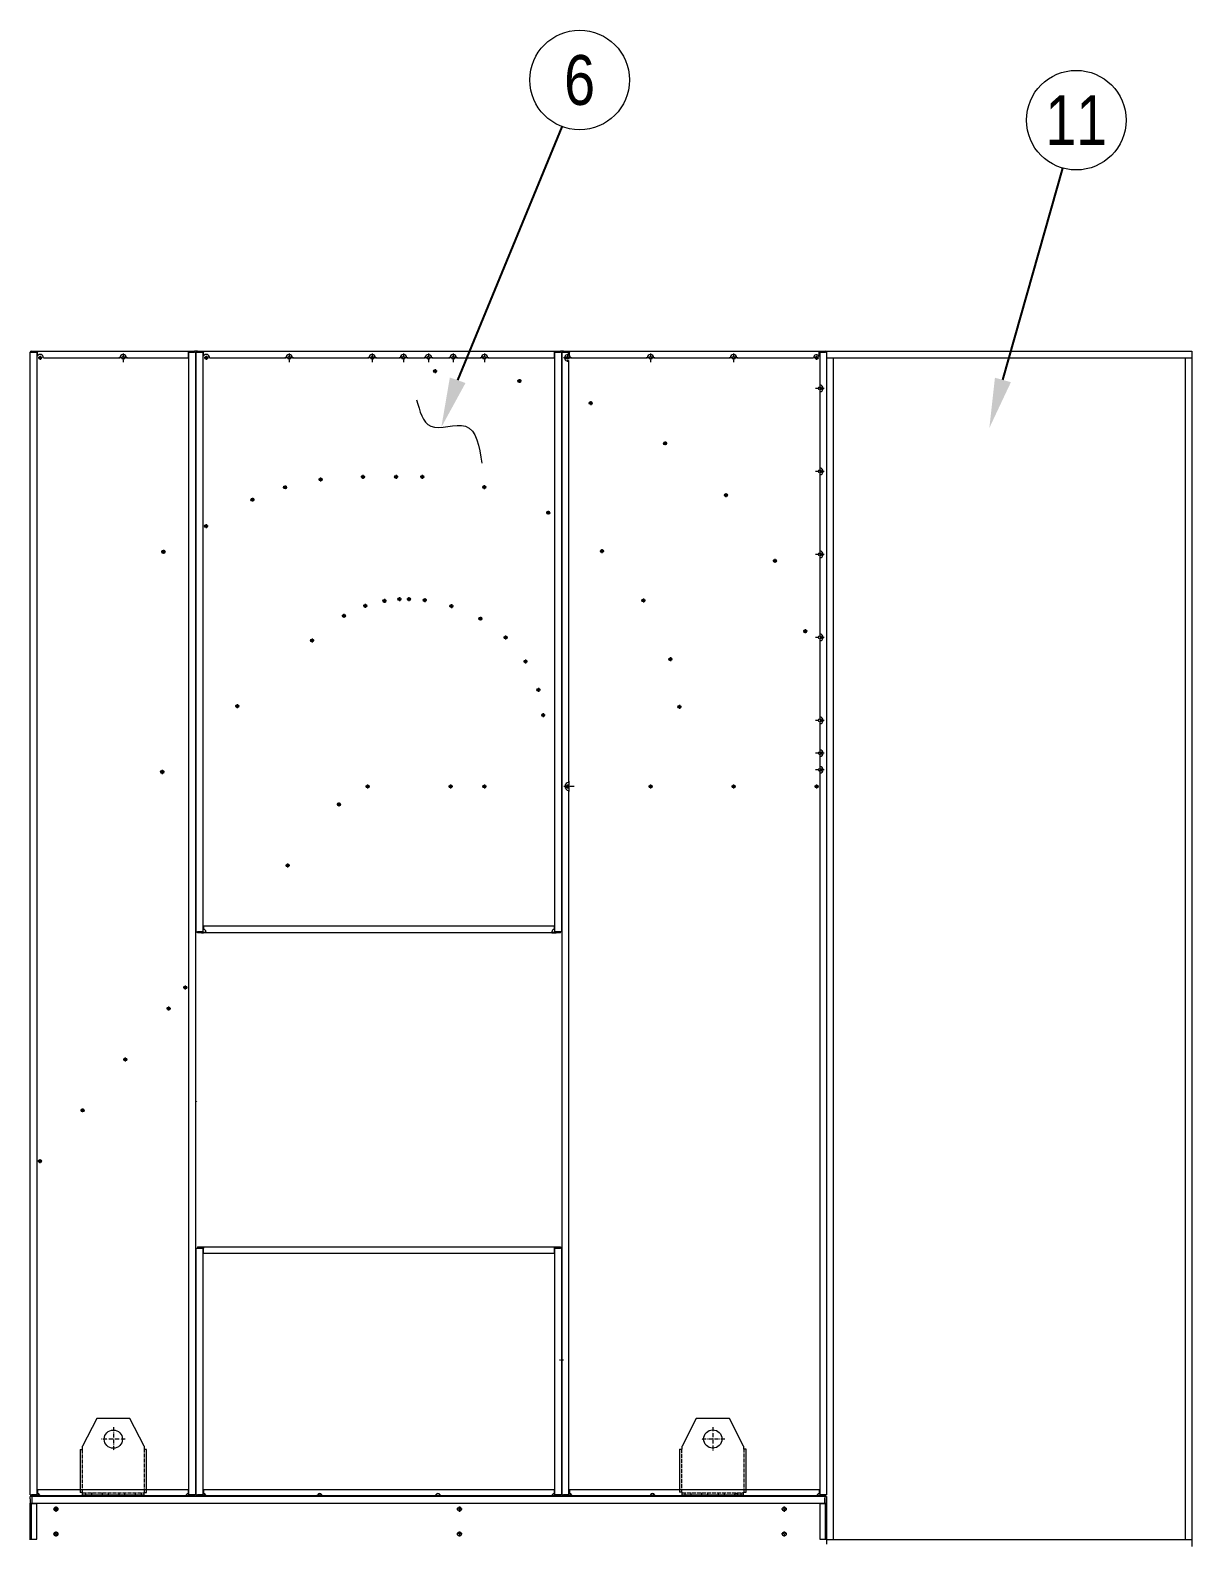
# Model space of a CAD drawing. Header units: millimetres. Extents: x -662849 to 32847, y -140377 to 24217.
# Drawn here: x 15748 to 19246, y 9922 to 14469 of the extents above; entities that cross this region are included whole.
import ezdxf
from ezdxf.enums import TextEntityAlignment as Align

# ---------------------------------------------------------------- set-up
doc = ezdxf.new("R2010")
doc.units = ezdxf.units.MM
doc.linetypes.add('DASHDOT', pattern=[18.5, 12, -3, 0.5, -3])
doc.linetypes.add('DASHED', pattern=[15, 12, -3])
doc.layers.add('냉각탑_dim', color=1, linetype='Continuous')
doc.layers.add('냉각탑_text', color=3, linetype='Continuous')
doc.styles.get("Standard").update_dxf_attribs({"font": 'arial.ttf'})

# ---------------------------------------------------------------- blocks, each defined once
blk = doc.blocks.new('457536')
at = {"color": 7, "lineweight": 5}
for p, q in [((114592.520962, 89152.297332), (114550.020962, 89069.297332)), ((114692.520962, 89152.297332), (114592.520962, 89152.297332)), ((114735.020962, 89069.297332), (114692.520962, 89152.297332)), ((114542.520962, 89059.297332), (114542.520962, 88929.797332)), ((114742.520962, 88929.797332), (114742.520962, 89059.297332)), ((114550.020962, 88922.297332), (114735.020962, 88922.297332))]:
    blk.add_line(p, q, dxfattribs=at)
at = {"color": 7, "linetype": 'DASHDOT', "lineweight": 5}
for p, q in [((114642.520962, 89126.047332), (114642.520962, 89054.547332)), ((114678.270962, 89090.297332), (114606.770962, 89090.297332))]:
    blk.add_line(p, q, dxfattribs=at)
at = {"color": 7, "lineweight": 5, "ltscale": 0.09375}
for p, q in [((114542.520962, 89059.297332), (114550.020962, 89059.297332)), ((114742.520962, 89059.297332), (114735.020962, 89059.297332)), ((114550.020962, 88929.797332), (114542.520962, 88929.797332)), ((114550.020962, 88922.297332), (114550.020962, 88929.797332)), ((114735.020962, 88929.797332), (114742.520962, 88929.797332)), ((114735.020962, 88922.297332), (114735.020962, 88929.797332))]:
    blk.add_line(p, q, dxfattribs=at)
at = {"color": 7, "linetype": 'DASHED', "lineweight": 5}
for p, q in [((114548.520962, 89059.297332), (114548.520962, 88929.797332)), ((114736.520962, 88929.797332), (114736.520962, 89059.297332)), ((114550.020962, 88928.297332), (114735.020962, 88928.297332))]:
    blk.add_line(p, q, dxfattribs=at)
at = {"color": 7, "lineweight": 5, "ltscale": 0.125}
for p, q in [((114550.020962, 89059.297332), (114550.020962, 89069.297332)), ((114735.020962, 89069.297332), (114735.020962, 89059.297332))]:
    blk.add_line(p, q, dxfattribs=at)
at = {"color": 7, "linetype": 'DASHED', "lineweight": 5, "ltscale": 0.075}
for p, q in [((114558.520962, 88928.297332), (114558.520962, 88922.297332)), ((114576.520962, 88928.297332), (114576.520962, 88922.297332)), ((114608.520962, 88928.297332), (114608.520962, 88922.297332)), ((114626.520962, 88928.297332), (114626.520962, 88922.297332)), ((114658.520962, 88928.297332), (114658.520962, 88922.297332)), ((114676.520962, 88928.297332), (114676.520962, 88922.297332)), ((114708.520962, 88928.297332), (114708.520962, 88922.297332)), ((114726.520962, 88928.297332), (114726.520962, 88922.297332))]:
    blk.add_line(p, q, dxfattribs=at)
at = {"color": 7, "lineweight": 5}
blk.add_circle((114642.520962, 89090.297332), 27.5, dxfattribs=at)
blk = doc.blocks.new('1')
at = {"color": 7, "lineweight": 20, "ltscale": 0.0875}
for p, q in [((15747.6, 13498.9), (15751.1, 13498.9)), ((15769.6, 13502.4), (15769.6, 13498.9)), ((16223.6, 13502.4), (16223.6, 13498.9)), ((16245.6, 13498.9), (16242.1, 13498.9)), ((16247.6, 13498.9), (16251.1, 13498.9)), ((16269.6, 13502.4), (16269.6, 13498.9)), ((17325.6, 13502.4), (17325.6, 13498.9)), ((17347.6, 13498.9), (17344.1, 13498.9)), ((17349.6, 13498.9), (17353.1, 13498.9)), ((17371.6, 13502.4), (17371.6, 13498.9)), ((18123.6, 13502.4), (18123.6, 13498.9)), ((18145.6, 13498.9), (18142.1, 13498.9)), ((16247.6, 11753.9), (16251.1, 11753.9)), ((17347.6, 11753.9), (17344.1, 11753.9)), ((16247.6, 10800.9), (16251.1, 10800.9)), ((16269.6, 10804.4), (16269.6, 10800.9)), ((17325.6, 10804.4), (17325.6, 10800.9)), ((17347.6, 10800.9), (17344.1, 10800.9)), ((15747.6, 10057.9), (15751.1, 10057.9)), ((16245.6, 10057.9), (16242.1, 10057.9)), ((16247.6, 10057.9), (16251.1, 10057.9)), ((17347.6, 10057.9), (17344.1, 10057.9)), ((17349.6, 10057.9), (17353.1, 10057.9)), ((18145.6, 10057.9), (18142.1, 10057.9))]:
    blk.add_line(p, q, dxfattribs=at)
at = {"color": 7, "lineweight": 20}
for p, q in [((15747.6, 10057.9), (15747.6, 13498.9)), ((15767.6, 13498.9), (15767.6, 10057.9)), ((15769.6, 13502.4), (16223.6, 13502.4)), ((15787.6, 13482.4), (16017.6, 13482.4)), ((16037.6, 13482.4), (16223.6, 13482.4)), ((16225.6, 10057.9), (16225.6, 13498.9)), ((16245.6, 13498.9), (16245.6, 10057.9)), ((16247.6, 11753.9), (16247.6, 13498.9)), ((16267.6, 13498.9), (16267.6, 11753.9)), ((16269.6, 13502.4), (17325.6, 13502.4)), ((16287.6, 13482.4), (16517.6, 13482.4)), ((16537.6, 13482.4), (16767.6, 13482.4)), ((16787.6, 13482.4), (16861.6, 13482.4)), ((16881.6, 13482.4), (16936.6, 13482.4)), ((16956.6, 13482.4), (17011.6, 13482.4)), ((17031.6, 13482.4), (17105.6, 13482.4)), ((17125.6, 13482.4), (17325.6, 13482.4)), ((17327.6, 11753.9), (17327.6, 13498.9)), ((17347.6, 13498.9), (17347.6, 11753.9)), ((17349.6, 10057.9), (17349.6, 13498.9)), ((17369.6, 12203.4), (17369.6, 13474.3)), ((17371.6, 13502.4), (18123.6, 13502.4)), ((17374.6, 13482.4), (17605.6, 13482.4)), ((17625.6, 13482.4), (17855.6, 13482.4)), ((17875.6, 13482.4), (18106.6, 13482.4)), ((18125.6, 13498.9), (18125.6, 13400.4)), ((18145.6, 13498.9), (18145.6, 10057.9)), ((18165.6, 13482.4), (18165.6, 9922.4)), ((18125.6, 13380.4), (18125.6, 13150.4)), ((18125.6, 13130.4), (18125.6, 12900.4)), ((18125.6, 12880.4), (18125.6, 12650.4)), ((18125.6, 12630.4), (18125.6, 12400.4)), ((18125.6, 12380.4), (18125.6, 12301.4)), ((18125.6, 12281.4), (18125.6, 12251.4)), ((18125.6, 12231.4), (18125.6, 10057.9)), ((17369.6, 10057.9), (17369.6, 12179.4)), ((17327.6, 11770.4), (16269.6, 11770.4)), ((17331.8, 11750.4), (16275.8, 11750.4)), ((16247.6, 10057.9), (16247.6, 10800.9)), ((16267.6, 10800.9), (16267.6, 10057.9)), ((16269.6, 10804.4), (17325.6, 10804.4)), ((17325.6, 10784.4), (16269.6, 10784.4)), ((17327.6, 10057.9), (17327.6, 10800.9)), ((17347.6, 10800.9), (17347.6, 10057.9)), ((18140.9, 10052.4), (15752.3, 10052.4)), ((15769.6, 10074.4), (16223.6, 10074.4)), ((16216.6, 10054.4), (15776.6, 10054.4)), ((16937.6, 10054), (15787.6, 10054)), ((16269.6, 10074.4), (17325.6, 10074.4)), ((16612.6, 10054.4), (16276.6, 10054.4)), ((16968.6, 10054.4), (16626.6, 10054.4)), ((18105.6, 10054), (16955.6, 10054)), ((17318.6, 10054.4), (16982.6, 10054.4)), ((17371.6, 10074.4), (18123.6, 10074.4)), ((17614.6, 10054.4), (17378.6, 10054.4)), ((17866.6, 10054.4), (17628.6, 10054.4)), ((18116.6, 10054.4), (17880.6, 10054.4)), ((15747.6, 10032.4), (18145.6, 10032.4)), ((15747.6, 9924.4), (15747.6, 10030.4)), ((15750.8, 10030.4), (15750.8, 9924.4)), ((15752.3, 10032.4), (18140.9, 10032.4)), ((15767.6, 9924.4), (15767.6, 10030.4)), ((18125.6, 10030.4), (18125.6, 9924.4)), ((18142.4, 9924.4), (18142.4, 10030.4)), ((18145.6, 10030.4), (18145.6, 9924.4)), ((18145.6, 9924.4), (18145.6, 10030.4))]:
    blk.add_line(p, q, dxfattribs=at)
at = {"color": 7, "lineweight": 20, "ltscale": 0.4625}
for p, q in [((15751.1, 13502.4), (15769.6, 13502.4)), ((15769.6, 13500.4), (15751.1, 13500.4)), ((16223.6, 13502.4), (16242.1, 13502.4)), ((16242.1, 13500.4), (16223.6, 13500.4)), ((16251.1, 13502.4), (16269.6, 13502.4)), ((16269.6, 13500.4), (16251.1, 13500.4)), ((17325.6, 13502.4), (17344.1, 13502.4)), ((17344.1, 13500.4), (17325.6, 13500.4)), ((17353.1, 13502.4), (17371.6, 13502.4)), ((17371.6, 13500.4), (17353.1, 13500.4)), ((18123.6, 13502.4), (18142.1, 13502.4)), ((18142.1, 13500.4), (18123.6, 13500.4)), ((16251.1, 10804.4), (16269.6, 10804.4)), ((16269.6, 10802.4), (16251.1, 10802.4)), ((17325.6, 10804.4), (17344.1, 10804.4)), ((17344.1, 10802.4), (17325.6, 10802.4))]:
    blk.add_line(p, q, dxfattribs=at)
at = {"color": 7, "lineweight": 20, "ltscale": 0.05}
for p, q in [((15751.1, 13502.4), (15751.1, 13500.4)), ((16242.1, 13502.4), (16242.1, 13500.4)), ((16247.6, 13462.4), (16245.6, 13462.4)), ((16247.6, 13462.4), (16245.6, 13462.4)), ((16251.1, 13502.4), (16251.1, 13500.4)), ((17344.1, 13502.4), (17344.1, 13500.4)), ((17349.6, 13462.4), (17347.6, 13462.4)), ((17349.6, 13462.4), (17347.6, 13462.4)), ((17353.1, 13502.4), (17353.1, 13500.4)), ((18142.1, 13502.4), (18142.1, 13500.4)), ((17347.6, 12244.4), (17349.6, 12244.4)), ((17349.6, 12216.4), (17347.6, 12216.4)), ((17349.6, 12214.4), (17347.6, 12214.4)), ((17349.6, 12212.4), (17347.6, 12212.4)), ((17349.6, 12170.4), (17347.6, 12170.4)), ((17347.6, 12092.8), (17349.6, 12092.8)), ((17347.6, 12090.8), (17349.6, 12090.8)), ((17349.6, 12088.8), (17347.6, 12088.8)), ((17349.6, 12087.2), (17347.6, 12087.2)), ((16251.1, 11750.4), (16251.1, 11752.4)), ((16263.4, 11750.4), (16263.4, 11752.4)), ((16275.8, 11750.4), (16275.8, 11752.4)), ((17319.4, 11750.4), (17319.4, 11752.4)), ((17331.8, 11750.4), (17331.8, 11752.4)), ((17344.1, 11750.4), (17344.1, 11752.4)), ((16251.1, 10804.4), (16251.1, 10802.4)), ((17344.1, 10804.4), (17344.1, 10802.4)), ((16247.6, 10379.4), (16245.6, 10379.4)), ((16247.6, 10379.4), (16245.6, 10379.4)), ((17349.6, 10379.4), (17347.6, 10379.4)), ((17349.6, 10379.4), (17347.6, 10379.4)), ((16245.6, 10359.4), (16247.6, 10359.4)), ((16245.6, 10359), (16247.6, 10359)), ((17347.6, 10359.4), (17349.6, 10359.4)), ((17347.6, 10359.4), (17349.6, 10359.4)), ((17347.6, 10359), (17349.6, 10359)), ((16247.6, 10249.4), (16245.6, 10249.4)), ((16247.6, 10249.4), (16245.6, 10249.4)), ((16247.6, 10249), (16245.6, 10249)), ((17349.6, 10249.4), (17347.6, 10249.4)), ((17349.6, 10249.4), (17347.6, 10249.4)), ((17349.6, 10249), (17347.6, 10249)), ((16245.6, 10229), (16247.6, 10229)), ((17347.6, 10229), (17349.6, 10229)), ((15751.1, 10054.4), (15751.1, 10056.4)), ((15762.6, 10054.4), (15762.6, 10056.4)), ((16230.6, 10054.4), (16230.6, 10056.4)), ((16242.1, 10054.4), (16242.1, 10056.4)), ((16251.1, 10054.4), (16251.1, 10056.4)), ((16262.6, 10054.4), (16262.6, 10056.4)), ((17332.6, 10054.4), (17332.6, 10056.4)), ((17344.1, 10054.4), (17344.1, 10056.4)), ((17353.1, 10054.4), (17353.1, 10056.4)), ((17364.6, 10054.4), (17364.6, 10056.4)), ((18130.6, 10054.4), (18130.6, 10056.4)), ((18142.1, 10054.4), (18142.1, 10056.4)), ((15747.6, 10030.4), (15747.6, 10032.4)), ((15750.8, 10030.4), (15750.8, 10032.4)), ((15750.8, 10030.4), (15750.8, 10032.4)), ((18142.4, 10032.4), (18142.4, 10030.4)), ((18145.6, 10030.4), (18145.6, 10032.4)), ((15747.6, 9922.4), (15747.6, 9924.4)), ((15750.8, 9922.4), (15750.8, 9924.4)), ((15750.8, 9922.4), (15750.8, 9924.4)), ((18142.4, 9924.4), (18142.4, 9922.4)), ((18145.6, 9922.4), (18145.6, 9924.4))]:
    blk.add_line(p, q, dxfattribs=at)
at = {"color": 7, "lineweight": 20, "ltscale": 0.0375}
for p, q in [((15751.1, 13500.4), (15751.1, 13498.9)), ((16242.1, 13500.4), (16242.1, 13498.9)), ((16251.1, 13498.9), (16251.1, 13500.4)), ((17344.1, 13498.9), (17344.1, 13500.4)), ((17353.1, 13500.4), (17353.1, 13498.9)), ((18142.1, 13500.4), (18142.1, 13498.9)), ((16251.1, 11753.9), (16251.1, 11752.4)), ((17344.1, 11753.9), (17344.1, 11752.4)), ((16251.1, 10802.4), (16251.1, 10800.9)), ((17344.1, 10802.4), (17344.1, 10800.9)), ((15751.1, 10056.4), (15751.1, 10057.9)), ((16242.1, 10056.4), (16242.1, 10057.9)), ((16251.1, 10056.4), (16251.1, 10057.9)), ((17344.1, 10056.4), (17344.1, 10057.9)), ((17353.1, 10056.4), (17353.1, 10057.9)), ((18142.1, 10056.4), (18142.1, 10057.9)), ((15750.8, 10030.4), (15752.3, 10030.4)), ((18142.4, 10030.4), (18140.9, 10030.4))]:
    blk.add_line(p, q, dxfattribs=at)
at = {"color": 7, "lineweight": 20, "ltscale": 0.4125}
for p, q in [((15751.1, 13498.9), (15767.6, 13498.9)), ((16223.6, 13498.9), (16223.6, 13482.4)), ((16225.6, 13498.9), (16242.1, 13498.9)), ((16251.1, 13498.9), (16267.6, 13498.9)), ((17325.6, 13498.9), (17325.6, 13482.4)), ((17327.6, 13498.9), (17344.1, 13498.9)), ((17353.1, 13498.9), (17369.6, 13498.9)), ((18125.6, 13498.9), (18142.1, 13498.9)), ((16267.6, 11753.9), (16251.1, 11753.9)), ((17344.1, 11753.9), (17327.6, 11753.9)), ((16251.1, 10800.9), (16267.6, 10800.9)), ((16269.6, 10784.4), (16269.6, 10800.9)), ((17325.6, 10800.9), (17325.6, 10784.4)), ((17327.6, 10800.9), (17344.1, 10800.9)), ((15767.6, 10057.9), (15751.1, 10057.9)), ((16242.1, 10057.9), (16225.6, 10057.9)), ((16267.6, 10057.9), (16251.1, 10057.9)), ((17344.1, 10057.9), (17327.6, 10057.9)), ((17369.6, 10057.9), (17353.1, 10057.9)), ((18142.1, 10057.9), (18125.6, 10057.9))]:
    blk.add_line(p, q, dxfattribs=at)
at = {"color": 7, "lineweight": 20, "ltscale": 0.2625}
for p, q in [((15769.6, 13488.4), (15769.6, 13498.9)), ((16269.6, 13488.4), (16269.6, 13498.9))]:
    blk.add_line(p, q, dxfattribs=at)
at = {"color": 7, "linetype": 'DASHDOT', "lineweight": 20, "ltscale": 0.2925}
for p, q in [((15783.4, 13482.4), (15771.7, 13482.4)), ((16283.4, 13482.4), (16271.7, 13482.4)), ((16627.6, 13116), (16615.9, 13116)), ((16755.4, 13123.7), (16743.7, 13123.7)), ((16422.8, 13055), (16411.1, 13055)), ((16520.7, 13092.2), (16509, 13092.2)), ((16283.2, 12975.5), (16271.5, 12975.5)), ((16762.4, 12735.1), (16750.7, 12735.1)), ((16820.1, 12750.1), (16808.4, 12750.1)), ((16602.4, 12630.7), (16590.7, 12630.7)), ((16376.8, 12432.9), (16365.1, 12432.9)), ((16769.4, 12191.4), (16757.7, 12191.4)), ((16682.9, 12137.4), (16671.2, 12137.4)), ((16528.6, 11953.5), (16516.9, 11953.5)), ((16220.1, 11585.8), (16208.4, 11585.8)), ((16170.2, 11522.4), (16158.5, 11522.4)), ((16039.6, 11369.1), (16027.9, 11369.1)), ((15911.1, 11215.9), (15899.4, 11215.9)), ((15782.5, 11062.7), (15770.8, 11062.7)), ((17347.4, 10469.4), (17347.4, 10457.7))]:
    blk.add_line(p, q, dxfattribs=at)
at = {"color": 7, "linetype": 'DASHDOT', "lineweight": 20, "ltscale": 0.292505}
for p, q in [((15777.6, 13488.2), (15777.6, 13476.5)), ((16277.6, 13488.2), (16277.6, 13476.5)), ((18115.6, 13488.2), (18115.6, 13476.5)), ((16967, 13448.2), (16967, 13436.5)), ((17307.4, 13021.7), (17307.4, 13010)), ((17469.4, 12906), (17469.4, 12894.3)), ((17990.1, 12876.7), (17990.1, 12865)), ((17015.9, 12740.5), (17015.9, 12728.8)), ((17702.7, 12437.2), (17702.7, 12425.5)), ((17292.3, 12412.2), (17292.3, 12400.5)), ((16763.6, 12197.2), (16763.6, 12185.5)), ((17013.6, 12197.2), (17013.6, 12185.5)), ((17115.6, 12197.2), (17115.6, 12185.5)), ((17365.6, 12197.2), (17365.6, 12185.5)), ((17615.6, 12197.2), (17615.6, 12185.5)), ((17865.6, 12197.2), (17865.6, 12185.5)), ((18115.6, 12197.2), (18115.6, 12185.5)), ((16677.1, 12143.2), (16677.1, 12131.5))]:
    blk.add_line(p, q, dxfattribs=at)
at = {"color": 7, "linetype": 'DASHDOT', "lineweight": 20}
for p, q in [((16040.6, 13482.4), (16014.6, 13482.4)), ((16027.6, 13495.4), (16027.6, 13469.4)), ((16540.6, 13482.4), (16514.6, 13482.4)), ((16527.6, 13495.4), (16527.6, 13469.4)), ((16790.6, 13482.4), (16764.6, 13482.4)), ((16777.6, 13495.4), (16777.6, 13469.4)), ((16884.6, 13482.4), (16858.6, 13482.4)), ((16871.6, 13495.4), (16871.6, 13469.4)), ((16959.6, 13482.4), (16933.6, 13482.4)), ((16946.6, 13495.4), (16946.6, 13469.4)), ((17034.6, 13482.4), (17008.6, 13482.4)), ((17021.6, 13495.4), (17021.6, 13469.4)), ((17128.6, 13482.4), (17102.6, 13482.4)), ((17115.6, 13495.4), (17115.6, 13469.4)), ((17377.3, 13482.4), (17353.9, 13482.4)), ((17365.6, 13494.1), (17365.6, 13470.7)), ((17628.6, 13482.4), (17602.6, 13482.4)), ((17615.6, 13495.4), (17615.6, 13469.4)), ((17878.6, 13482.4), (17852.6, 13482.4)), ((17865.6, 13495.4), (17865.6, 13469.4)), ((18138.6, 13390.4), (18112.6, 13390.4)), ((18125.6, 13403.4), (18125.6, 13377.4)), ((18138.6, 13140.4), (18112.6, 13140.4)), ((18125.6, 13153.4), (18125.6, 13127.4)), ((18138.6, 12890.4), (18112.6, 12890.4)), ((18125.6, 12903.4), (18125.6, 12877.4)), ((18138.6, 12640.4), (18112.6, 12640.4)), ((18125.6, 12653.4), (18125.6, 12627.4)), ((18138.6, 12390.4), (18112.6, 12390.4)), ((18125.6, 12403.4), (18125.6, 12377.4)), ((18138.6, 12291.4), (18112.6, 12291.4)), ((18125.6, 12304.4), (18125.6, 12278.4)), ((18138.6, 12241.4), (18112.6, 12241.4)), ((18125.6, 12254.4), (18125.6, 12228.4)), ((17385.2, 12191.4), (17354, 12191.4)), ((17369.6, 12207), (17369.6, 12175.8))]:
    blk.add_line(p, q, dxfattribs=at)
at = {"color": 7, "lineweight": 20, "ltscale": 0.224999}
for p, q in [((16251.1, 13502.4), (16242.1, 13502.4)), ((17353.1, 13502.4), (17344.1, 13502.4))]:
    blk.add_line(p, q, dxfattribs=at)
at = {"color": 7, "lineweight": 20, "ltscale": 0.13954}
blk.add_line((16780.4, 13481.3), (16774.8, 13481.3), dxfattribs=at)
at = {"color": 7, "lineweight": 20, "ltscale": 0.065314}
blk.add_line((16778.9, 13479.7), (16776.3, 13479.7), dxfattribs=at)
at = {"color": 7, "lineweight": 20, "ltscale": 0.074833}
blk.add_line((16944, 13480.9), (16944, 13483.9), dxfattribs=at)
at = {"color": 7, "lineweight": 20, "ltscale": 0.210944}
blk.add_line((17369.6, 13490.5), (17369.6, 13498.9), dxfattribs=at)
at = {"color": 7, "lineweight": 20, "ltscale": 0.244795}
blk.add_line((17371.6, 13489.1), (17371.6, 13498.9), dxfattribs=at)
at = {"color": 7, "linetype": 'DASHDOT', "lineweight": 20, "ltscale": 0.292499}
for p, q in [((18121.4, 13482.4), (18109.7, 13482.4)), ((17220.7, 13418.4), (17220.7, 13406.7)), ((17226.6, 13412.6), (17214.9, 13412.6)), ((17441.2, 13345.8), (17429.5, 13345.8)), ((17435.4, 13351.6), (17435.4, 13339.9)), ((17665.3, 13224.7), (17653.6, 13224.7)), ((17659.5, 13230.6), (17659.5, 13218.9)), ((16514.9, 13098), (16514.9, 13086.3)), ((16621.8, 13121.8), (16621.8, 13110.1)), ((16749.6, 13129.5), (16749.6, 13117.8)), ((16855.4, 13123.7), (16843.7, 13123.7)), ((16849.6, 13129.5), (16849.6, 13117.8)), ((16933.9, 13123.7), (16922.2, 13123.7)), ((16928.1, 13129.5), (16928.1, 13117.8)), ((17114.7, 13098.7), (17114.7, 13087)), ((16416.9, 13060.9), (16416.9, 13049.2)), ((17120.5, 13092.9), (17108.8, 13092.9)), ((17848.6, 13068.5), (17836.9, 13068.5)), ((17842.7, 13074.4), (17842.7, 13062.7)), ((17313.3, 13015.9), (17301.6, 13015.9)), ((16277.3, 12981.4), (16277.3, 12969.7)), ((17995.9, 12870.9), (17984.2, 12870.9)), ((16756.6, 12741), (16756.6, 12729.3)), ((16814.2, 12756), (16814.2, 12744.3)), ((16865.4, 12755.7), (16853.7, 12755.7)), ((16859.6, 12761.5), (16859.6, 12749.8)), ((16893.9, 12755.7), (16882.2, 12755.7)), ((16888.1, 12761.5), (16888.1, 12749.8)), ((16935.9, 12758), (16935.9, 12746.3)), ((17600.2, 12751.7), (17588.5, 12751.7)), ((17594.3, 12757.5), (17594.3, 12745.8)), ((16697.9, 12705.5), (16686.2, 12705.5)), ((16692.1, 12711.3), (16692.1, 12699.6)), ((17103.1, 12702.5), (17103.1, 12690.8)), ((17179.1, 12645.9), (17179.1, 12634.2)), ((18087.4, 12658.7), (18075.7, 12658.7)), ((18081.5, 12664.6), (18081.5, 12652.9)), ((16596.5, 12636.5), (16596.5, 12624.8)), ((17239.1, 12573.3), (17239.1, 12561.6)), ((17681.2, 12574.7), (17669.5, 12574.7)), ((17675.3, 12580.5), (17675.3, 12568.8)), ((17283.9, 12482.2), (17272.2, 12482.2)), ((17278.1, 12488.1), (17278.1, 12476.4)), ((16371, 12438.8), (16371, 12427.1)), ((17708.5, 12431.4), (17696.8, 12431.4)), ((17298.1, 12406.4), (17286.4, 12406.4)), ((17019.4, 12191.4), (17007.7, 12191.4)), ((17121.4, 12191.4), (17109.7, 12191.4)), ((17371.4, 12191.4), (17359.7, 12191.4)), ((17621.4, 12191.4), (17609.7, 12191.4)), ((17871.4, 12191.4), (17859.7, 12191.4)), ((18121.4, 12191.4), (18109.7, 12191.4)), ((16522.8, 11959.3), (16522.8, 11947.6)), ((16214.3, 11591.6), (16214.3, 11579.9)), ((16164.4, 11528.2), (16164.4, 11516.5)), ((15905.3, 11221.7), (15905.3, 11210)), ((17353.3, 10463.5), (17341.6, 10463.5))]:
    blk.add_line(p, q, dxfattribs=at)
at = {"color": 7, "lineweight": 20, "ltscale": 0.309422}
blk.add_line((18123.6, 13486.5), (18123.6, 13498.9), dxfattribs=at)
at = {"lineweight": 20}
for p, q in [((18142.1, 13502.4), (19245.6, 13502.4)), ((18145.6, 13498.9), (18145.6, 13502.4)), ((18145.6, 13482.4), (19245.6, 13482.4)), ((19225.6, 13482.4), (19225.6, 9922.4)), ((19245.6, 13502.4), (19245.6, 9902.4)), ((19245.6, 9922.4), (18145.6, 9922.4))]:
    blk.add_line(p, q, dxfattribs=at)
at = {"color": 7, "linetype": 'DASHDOT', "lineweight": 20, "ltscale": 0.292502}
for p, q in [((16972.8, 13442.4), (16961.1, 13442.4)), ((17475.3, 12900.2), (17463.6, 12900.2)), ((16941.8, 12752.2), (16930.1, 12752.2)), ((17021.8, 12734.6), (17010.1, 12734.6)), ((17109, 12696.7), (17097.3, 12696.7)), ((17184.9, 12640.1), (17173.2, 12640.1)), ((17244.9, 12567.4), (17233.2, 12567.4)), ((16033.8, 11374.9), (16033.8, 11363.2)), ((15776.7, 11068.5), (15776.7, 11056.8))]:
    blk.add_line(p, q, dxfattribs=at)
at = {"color": 7, "lineweight": 20, "ltscale": 0.05367}
for p, q in [((17347.6, 13401.5), (17349.6, 13400.7)), ((17349.6, 13357.8), (17347.6, 13358.5))]:
    blk.add_line(p, q, dxfattribs=at)
at = {"color": 7, "lineweight": 20, "ltscale": 0.057149}
for p, q in [((17347.6, 13016.5), (17349.6, 13015.4)), ((17349.6, 12969.7), (17347.6, 12970.8))]:
    blk.add_line(p, q, dxfattribs=at)
at = {"color": 7, "lineweight": 20, "ltscale": 0.058406}
for p, q in [((16245.6, 12979.7), (16247.6, 12980.9)), ((16247.6, 12934.2), (16245.6, 12933)), ((16247.6, 12934.2), (16245.6, 12933))]:
    blk.add_line(p, q, dxfattribs=at)
at = {"color": 7, "linetype": 'DASHDOT', "lineweight": 20, "ltscale": 0.325}
for p, q in [((16155.4, 12898), (16142.4, 12898)), ((16148.9, 12904.5), (16148.9, 12891.5)), ((16151.9, 12235.1), (16138.9, 12235.1)), ((16145.4, 12241.6), (16145.4, 12228.6))]:
    blk.add_line(p, q, dxfattribs=at)
at = {"color": 7, "lineweight": 20, "ltscale": 0.066501}
for p, q in [((16247.6, 12351.3), (16245.6, 12349.5)), ((16247.6, 12298.1), (16245.6, 12296.3)), ((16247.6, 12298.1), (16245.6, 12296.3))]:
    blk.add_line(p, q, dxfattribs=at)
at = {"color": 7, "linetype": 'DASHDOT', "lineweight": 20, "ltscale": 0.195001}
for p, q in [((16677.1, 12141.3), (16677.1, 12133.5)), ((16522.8, 11957.4), (16522.8, 11949.6)), ((16214.3, 11589.7), (16214.3, 11581.9)), ((15905.2, 11219.8), (15905.2, 11212)), ((15776.7, 11066.6), (15776.7, 11058.8))]:
    blk.add_line(p, q, dxfattribs=at)
at = {"color": 7, "linetype": 'DASHDOT', "lineweight": 20, "ltscale": 0.195}
for p, q in [((16681, 12137.4), (16673.2, 12137.4)), ((16526.7, 11953.5), (16518.9, 11953.5)), ((16218.2, 11585.8), (16210.4, 11585.8)), ((16166.2, 11522.3), (16158.4, 11522.3)), ((16037.7, 11369.1), (16029.9, 11369.1)), ((15909.1, 11215.9), (15901.3, 11215.9)), ((15780.6, 11062.7), (15772.8, 11062.7))]:
    blk.add_line(p, q, dxfattribs=at)
at = {"color": 7, "lineweight": 20, "ltscale": 0.307899}
for p, q in [((16251.1, 11752.4), (16263.4, 11752.4)), ((16263.4, 11750.4), (16251.1, 11750.4)), ((17331.8, 11752.4), (17344.1, 11752.4)), ((17344.1, 11750.4), (17331.8, 11750.4))]:
    blk.add_line(p, q, dxfattribs=at)
at = {"color": 7, "lineweight": 20, "ltscale": 0.154601}
for p, q in [((16263.4, 11752.4), (16275.8, 11752.4)), ((16263.4, 11750.4), (16269.6, 11750.4)), ((16275.8, 11750.4), (16269.6, 11750.4)), ((17319.4, 11752.4), (17325.6, 11752.4)), ((17319.4, 11750.4), (17325.6, 11750.4)), ((17325.6, 11752.4), (17331.8, 11752.4)), ((17325.6, 11750.4), (17331.8, 11750.4))]:
    blk.add_line(p, q, dxfattribs=at)
at = {"color": 7, "lineweight": 20, "ltscale": 0.2375}
for p, q in [((16269.6, 11770.4), (16269.6, 11760.9)), ((17325.6, 11770.4), (17325.6, 11760.9))]:
    blk.add_line(p, q, dxfattribs=at)
at = {"color": 7, "linetype": 'DASHDOT', "lineweight": 20, "ltscale": 0.194998}
for p, q in [((16162.3, 11526.2), (16162.3, 11518.4)), ((16033.8, 11373), (16033.8, 11365.2))]:
    blk.add_line(p, q, dxfattribs=at)
at = {"color": 7, "lineweight": 20, "ltscale": 0.050782}
blk.add_line((16248.6, 11242.4), (16249, 11244.4), dxfattribs=at)
at = {"color": 7, "lineweight": 20, "ltscale": 0.1175}
for p, q in [((15752.3, 10052.4), (15747.6, 10052.4)), ((15752.3, 10052.4), (15752.3, 10047.7)), ((18145.6, 10052.4), (18140.9, 10052.4)), ((18140.9, 10052.4), (18140.9, 10047.7)), ((15747.6, 9924.4), (15752.3, 9924.4)), ((18145.6, 9924.4), (18140.9, 9924.4))]:
    blk.add_line(p, q, dxfattribs=at)
at = {"color": 7, "lineweight": 20, "ltscale": 0.16}
for p, q in [((15747.6, 10046), (15747.6, 10052.4)), ((18145.6, 10052.4), (18145.6, 10046))]:
    blk.add_line(p, q, dxfattribs=at)
at = {"color": 7, "lineweight": 20, "ltscale": 0.2875}
for p, q in [((15751.1, 10056.4), (15762.6, 10056.4)), ((15762.6, 10054.4), (15751.1, 10054.4)), ((16230.6, 10056.4), (16242.1, 10056.4)), ((16242.1, 10054.4), (16230.6, 10054.4)), ((16251.1, 10056.4), (16262.6, 10056.4)), ((16262.6, 10054.4), (16251.1, 10054.4)), ((17332.6, 10056.4), (17344.1, 10056.4)), ((17344.1, 10054.4), (17332.6, 10054.4)), ((17353.1, 10056.4), (17364.6, 10056.4)), ((17364.6, 10054.4), (17353.1, 10054.4)), ((18130.6, 10056.4), (18142.1, 10056.4)), ((18142.1, 10054.4), (18130.6, 10054.4))]:
    blk.add_line(p, q, dxfattribs=at)
at = {"color": 7, "lineweight": 20, "ltscale": 0.175}
for p, q in [((15762.6, 10056.4), (15769.6, 10056.4)), ((15762.6, 10054.4), (15769.6, 10054.4)), ((15776.6, 10054.4), (15769.6, 10054.4)), ((16216.6, 10054.4), (16223.6, 10054.4)), ((16223.6, 10056.4), (16230.6, 10056.4)), ((16223.6, 10054.4), (16230.6, 10054.4)), ((16262.6, 10056.4), (16269.6, 10056.4)), ((16262.6, 10054.4), (16269.6, 10054.4)), ((16276.6, 10054.4), (16269.6, 10054.4)), ((16626.6, 10054.4), (16612.6, 10054.4)), ((16968.6, 10054.4), (16975.6, 10054.4)), ((16975.6, 10054.4), (16982.6, 10054.4)), ((17318.6, 10054.4), (17325.6, 10054.4)), ((17325.6, 10056.4), (17332.6, 10056.4)), ((17325.6, 10054.4), (17332.6, 10054.4)), ((17364.6, 10056.4), (17371.6, 10056.4)), ((17364.6, 10054.4), (17371.6, 10054.4)), ((17378.6, 10054.4), (17371.6, 10054.4)), ((17614.6, 10054.4), (17621.6, 10054.4)), ((17628.6, 10054.4), (17621.6, 10054.4)), ((17866.6, 10054.4), (17880.6, 10054.4)), ((18116.6, 10054.4), (18130.6, 10054.4)), ((18123.6, 10056.4), (18130.6, 10056.4))]:
    blk.add_line(p, q, dxfattribs=at)
at = {"color": 7, "lineweight": 20, "ltscale": 0.319497}
for p, q in [((15769.6, 10074.4), (15769.6, 10061.6)), ((16223.6, 10074.4), (16223.6, 10061.6)), ((16269.6, 10074.4), (16269.6, 10061.6)), ((17325.6, 10074.4), (17325.6, 10061.6)), ((17371.6, 10074.4), (17371.6, 10061.6)), ((18123.6, 10074.4), (18123.6, 10061.6))]:
    blk.add_line(p, q, dxfattribs=at)
at = {"color": 7, "lineweight": 20, "ltscale": 0.164795}
for p, q in [((15776.2, 10056.4), (15769.6, 10056.4)), ((16217, 10056.4), (16223.6, 10056.4)), ((16276.2, 10056.4), (16269.6, 10056.4)), ((16619.6, 10056.4), (16613, 10056.4)), ((16626.2, 10056.4), (16619.6, 10056.4)), ((16969, 10056.4), (16975.6, 10056.4)), ((16975.6, 10056.4), (16982.2, 10056.4)), ((17319, 10056.4), (17325.6, 10056.4)), ((17378.2, 10056.4), (17371.6, 10056.4)), ((17615, 10056.4), (17621.6, 10056.4)), ((17628.2, 10056.4), (17621.6, 10056.4)), ((17867, 10056.4), (17873.6, 10056.4)), ((17873.6, 10056.4), (17880.2, 10056.4)), ((18117, 10056.4), (18123.6, 10056.4))]:
    blk.add_line(p, q, dxfattribs=at)
at = {"color": 7, "lineweight": 20, "ltscale": 0.04}
for p, q in [((15787.6, 10052.4), (15787.6, 10054)), ((16937.6, 10052.4), (16937.6, 10054)), ((16955.6, 10052.4), (16955.6, 10054)), ((18105.6, 10052.4), (18105.6, 10054))]:
    blk.add_line(p, q, dxfattribs=at)
at = {"color": 7, "lineweight": 20, "ltscale": 0.45}
blk.add_line((16937.6, 10054), (16955.6, 10054), dxfattribs=at)
at = {"color": 7, "lineweight": 20, "ltscale": 0.010005}
for p, q in [((18010.6, 10054), (18010.6, 10054.4)), ((18061.1, 10054), (18061.1, 10054.4)), ((18075.1, 10054), (18075.1, 10054.4))]:
    blk.add_line(p, q, dxfattribs=at)
at = {"color": 7, "lineweight": 20, "ltscale": 0.250004}
blk.add_line((18115.6, 10054), (18105.6, 10054), dxfattribs=at)
at = {"color": 7, "lineweight": 20, "ltscale": 0.25}
blk.add_line((18125.6, 10054), (18115.6, 10054), dxfattribs=at)
at = {"color": 7, "lineweight": 20, "ltscale": 0.01}
blk.add_line((18125.6, 10054), (18125.6, 10054.4), dxfattribs=at)
at = {"color": 7, "lineweight": 20, "ltscale": 0.34}
for p, q in [((15747.6, 10046), (15747.6, 10032.4)), ((18145.6, 10032.4), (18145.6, 10046))]:
    blk.add_line(p, q, dxfattribs=at)
at = {"color": 7, "lineweight": 20, "ltscale": 0.08}
for p, q in [((15747.6, 10030.4), (15750.8, 10030.4)), ((18142.4, 10030.4), (18145.6, 10030.4)), ((15750.8, 9924.4), (15747.6, 9924.4)), ((18145.6, 9924.4), (18142.4, 9924.4))]:
    blk.add_line(p, q, dxfattribs=at)
at = {"color": 7, "lineweight": 20, "ltscale": 0.3825}
for p, q in [((15752.3, 10047.7), (15752.3, 10032.4)), ((15767.6, 10030.4), (15752.3, 10030.4)), ((18140.9, 10030.4), (18125.6, 10030.4)), ((18140.9, 10032.4), (18140.9, 10047.7)), ((15752.3, 9924.4), (15767.6, 9924.4)), ((18125.6, 9924.4), (18140.9, 9924.4))]:
    blk.add_line(p, q, dxfattribs=at)
at = {"color": 7, "linetype": 'DASHDOT', "lineweight": 20, "ltscale": 0.39}
for p, q in [((15832.9, 10014.9), (15817.3, 10014.9)), ((15825.1, 10022.7), (15825.1, 10007.1)), ((17040.1, 10022.7), (17040.1, 10007.1)), ((18018.1, 10022.7), (18018.1, 10007.1)), ((15832.9, 9939.9), (15817.3, 9939.9)), ((15825.1, 9947.7), (15825.1, 9932.1)), ((17040.1, 9947.7), (17040.1, 9932.1)), ((18018.1, 9947.7), (18018.1, 9932.1))]:
    blk.add_line(p, q, dxfattribs=at)
at = {"color": 7, "linetype": 'DASHDOT', "lineweight": 20, "ltscale": 0.389999}
for p, q in [((17047.9, 10014.9), (17032.3, 10014.9)), ((17047.9, 9939.9), (17032.3, 9939.9))]:
    blk.add_line(p, q, dxfattribs=at)
at = {"color": 7, "linetype": 'DASHDOT', "lineweight": 20, "ltscale": 0.389996}
for p, q in [((18025.9, 10014.9), (18010.3, 10014.9)), ((18025.9, 9939.9), (18010.3, 9939.9))]:
    blk.add_line(p, q, dxfattribs=at)
at = {"color": 7, "lineweight": 20, "ltscale": 0.39}
for p, q in [((18145.6, 10046), (18145.6, 10030.4)), ((18145.6, 9924.4), (18145.6, 9908.8))]:
    blk.add_line(p, q, dxfattribs=at)
at = {"color": 7, "lineweight": 20, "ltscale": 0.000462809}
blk.add_line((18145.6, 10042.9), (18145.6, 10042.9), dxfattribs=at)
at = {"color": 7, "lineweight": 20}
for centre, radius in [((15777.6, 13482.4), 4.5), ((15777.6, 13482.4), 3), ((16027.6, 13482.4), 4.5), ((16027.6, 13482.4), 3), ((16277.6, 13482.4), 4.5), ((16277.6, 13482.4), 3), ((16527.6, 13482.4), 4.5), ((16527.6, 13482.4), 3), ((16777.6, 13482.4), 4.5), ((16777.6, 13482.4), 3), ((16871.6, 13482.4), 4.5), ((16871.6, 13482.4), 3), ((16946.6, 13482.4), 4.5), ((16946.6, 13482.4), 3), ((17021.6, 13482.4), 4.5), ((17021.6, 13482.4), 3.3), ((17115.6, 13482.4), 4.5), ((17115.6, 13482.4), 3), ((17365.6, 13482.4), 4.5), ((17365.6, 13482.4), 3), ((17615.6, 13482.4), 4.5), ((17615.6, 13482.4), 3), ((17865.6, 13482.4), 4.5), ((17865.6, 13482.4), 3), ((18115.6, 13482.4), 4.5), ((18115.6, 13482.4), 3), ((16967, 13442.4), 4.5), ((16967, 13442.4), 3), ((17220.7, 13412.6), 4.5), ((17220.7, 13412.6), 3), ((18125.6, 13390.4), 4.5), ((18125.6, 13390.4), 3), ((17435.4, 13345.8), 4.5), ((17435.4, 13345.8), 3), ((17659.5, 13224.7), 4.5), ((17659.5, 13224.7), 3), ((18125.6, 13140.4), 4.5), ((18125.6, 13140.4), 3), ((16514.9, 13092.2), 4.5), ((16514.9, 13092.2), 3), ((16621.8, 13116), 4.5), ((16621.8, 13116), 3), ((16749.6, 13123.7), 4.5), ((16749.6, 13123.7), 3), ((16849.6, 13123.7), 4.5), ((16849.6, 13123.7), 3), ((16928.1, 13123.7), 4.5), ((16928.1, 13123.7), 3), ((17114.7, 13092.9), 4.5), ((17114.7, 13092.9), 3), ((16416.9, 13055), 4.5), ((16416.9, 13055), 3), ((17842.7, 13068.5), 4.5), ((17842.7, 13068.5), 3), ((17307.4, 13015.9), 4.5), ((17307.4, 13015.9), 3), ((16277.3, 12975.5), 4.5), ((16277.3, 12975.5), 3), ((16148.9, 12898), 5), ((16148.9, 12898), 3), ((17469.4, 12900.2), 4.5), ((17469.4, 12900.2), 3), ((17990.1, 12870.9), 4.5), ((17990.1, 12870.9), 3), ((18125.6, 12890.4), 4.5), ((18125.6, 12890.4), 3), ((16756.6, 12735.1), 4.5), ((16756.6, 12735.1), 3), ((16814.2, 12750.1), 4.5), ((16814.2, 12750.1), 3), ((16859.6, 12755.7), 4.5), ((16859.6, 12755.7), 3), ((16888.1, 12755.7), 4.5), ((16888.1, 12755.7), 3), ((16935.9, 12752.2), 4.5), ((16935.9, 12752.2), 3), ((17015.9, 12734.6), 4.5), ((17015.9, 12734.6), 3), ((17594.3, 12751.7), 4.5), ((17594.3, 12751.7), 3), ((16692.1, 12705.5), 4.5), ((16692.1, 12705.5), 3), ((17103.1, 12696.7), 4.5), ((17103.1, 12696.7), 3), ((17179.1, 12640.1), 4.5), ((17179.1, 12640.1), 3), ((18081.5, 12658.7), 4.5), ((18081.5, 12658.7), 3), ((18125.6, 12640.4), 4.5), ((16596.5, 12630.7), 4.5), ((16596.5, 12630.7), 3), ((17239.1, 12567.4), 4.5), ((17239.1, 12567.4), 3), ((17675.3, 12574.7), 4.5), ((17675.3, 12574.7), 3), ((17278.1, 12482.2), 4.5), ((17278.1, 12482.2), 3), ((16371, 12432.9), 4.5), ((16371, 12432.9), 3), ((17702.7, 12431.4), 4.5), ((17702.7, 12431.4), 3), ((17292.3, 12406.4), 4.5), ((17292.3, 12406.4), 3), ((18125.6, 12390.4), 4.5), ((18125.6, 12291.4), 4.5), ((18125.6, 12291.4), 3), ((16145.4, 12235.1), 5), ((16145.4, 12235.1), 3), ((18125.6, 12241.4), 4.5), ((18125.6, 12241.4), 3), ((16763.6, 12191.4), 4.5), ((16763.6, 12191.4), 3), ((17013.6, 12191.4), 4.5), ((17013.6, 12191.4), 3), ((17115.6, 12191.4), 4.5), ((17115.6, 12191.4), 3), ((17365.6, 12191.4), 4.5), ((17365.6, 12191.4), 3), ((17615.6, 12191.4), 4.5), ((17615.6, 12191.4), 3), ((17865.6, 12191.4), 4.5), ((17865.6, 12191.4), 3), ((18115.6, 12191.4), 4.5), ((18115.6, 12191.4), 3), ((16677.1, 12137.4), 4.5), ((16677.1, 12137.4), 3), ((16522.8, 11953.5), 4.5), ((16522.8, 11953.5), 3), ((16214.3, 11585.8), 4.5), ((16214.3, 11585.8), 3), ((16164.4, 11522.4), 4.5), ((16033.8, 11369.1), 4.5), ((16033.8, 11369.1), 3), ((15905.3, 11215.9), 4.5), ((15905.2, 11215.9), 3), ((15776.7, 11062.7), 4.5), ((15776.7, 11062.7), 3), ((15825.1, 10014.9), 6), ((15825.1, 10014.9), 4.5), ((17040.1, 10014.9), 6), ((18018.1, 10014.9), 6), ((15825.1, 9939.9), 6), ((15825.1, 9939.9), 4.5), ((17040.1, 9939.9), 6), ((18018.1, 9939.9), 6)]:
    blk.add_circle(centre, radius, dxfattribs=at)
for centre, radius, start, end in [((15751.1, 13498.9), 3.5, 90, 180), ((15751.1, 13498.9), 1.5, 90, 180), ((15777.6, 13482.4), 10, 0, 143.1301), ((16027.6, 13482.4), 10, 0, 180), ((16277.6, 13482.4), 10, 0, 143.1301), ((16527.6, 13482.4), 10, 0, 180), ((16777.6, 13482.4), 10, 0, 180), ((16871.6, 13482.4), 10, 0, 180), ((16946.6, 13482.4), 10, 0, 180), ((17021.6, 13482.4), 10, 0, 180), ((17115.6, 13482.4), 10, 0, 180), ((17365.6, 13482.4), 9, 63.6122, 296.3878), ((17365.6, 13482.4), 9, 0, 48.1897), ((17615.6, 13482.4), 10, 0, 180), ((17865.6, 13482.4), 10, 0, 180), ((18115.6, 13482.4), 9, 27.266, 180), ((18142.1, 13498.9), 3.5, 0, 90), ((18142.1, 13498.9), 1.5, 0, 90), ((18142.1, 13465.9), 3.5, 359.7619, 0), ((18142.1, 13456.9), 3.5, 0, 0.2381), ((18125.6, 13390.4), 10, 270, 90), ((18125.6, 13140.4), 10, 270, 90), ((18125.6, 12890.4), 10, 270, 90), ((18125.6, 12640.4), 10, 270, 90), ((18125.6, 12390.4), 10, 270, 90), ((18142.1, 12323.9), 3.5, 359.762, 0), ((18125.6, 12291.4), 10, 270, 90), ((18142.1, 12314.9), 3.5, 0, 0.238), ((18125.6, 12241.4), 10, 270, 90), ((17369.6, 12191.4), 12, 90, 270), ((18142.1, 12217.9), 3.5, 359.762, 0), ((18142.1, 12208.9), 3.5, 0, 0.2381), ((18142.1, 12173.9), 3.5, 359.7619, 0), ((16269.6, 11753.9), 7, 0, 90), ((17325.6, 11753.9), 7, 90, 180), ((16162.3, 11522.3), 3, 235.822, 127.0122), ((17347.4, 10463.5), 4.5, 61.1523, 87.8201), ((17347.4, 10463.5), 3, 43.6368, 86.7288), ((17347.4, 10463.5), 3, 273.2712, 316.3632), ((17347.4, 10463.5), 4.5, 272.1799, 298.8477), ((15769.6, 10054.6), 7, 27.9406, 90), ((16223.6, 10054.6), 7, 90, 152.0594), ((16269.6, 10054.6), 7, 27.9406, 90), ((16619.6, 10054.6), 7, 27.9406, 152.0594), ((16975.6, 10054.6), 7, 27.9406, 152.0594), ((17325.6, 10054.6), 7, 90, 152.0594), ((17371.6, 10054.6), 7, 27.9406, 90), ((17621.6, 10054.6), 7, 27.9406, 152.0594), ((17873.6, 10054.6), 7, 27.9406, 152.0594), ((18123.6, 10054.6), 7, 90, 152.0594)]:
    blk.add_arc(centre, radius, start, end, dxfattribs=at)
for points, knots in [([(16276.6, 11753.9), (16276.6, 11753.3), (16276.6, 11752.8), (16276.5, 11752.3), (16276.4, 11751.4), (16276.2, 11750.8), (16276.1, 11750.6), (16276, 11750.4), (16275.8, 11750.4), (16275.8, 11750.4), (16275.8, 11750.4), (16275.8, 11750.4)], [0, 0, 0, 0, 0, 0, 5.016208, 5.016208, 5.016208, 8.965092, 8.965092, 8.965092, 9.470029, 9.470029, 9.470029, 9.470029, 9.470029, 9.470029]), ([(16276.6, 11753.9), (16276.6, 11753.5), (16276.5, 11753), (16276.4, 11752.7), (16276.2, 11752.5), (16275.9, 11752.4), (16275.8, 11752.4), (16275.8, 11752.4), (16275.8, 11752.4)], [0, 0, 0, 0, 0, 0, 7.946312, 7.946312, 7.946312, 8.807471, 8.807471, 8.807471, 8.807471, 8.807471, 8.807471]), ([(17318.6, 11753.9), (17318.6, 11753.3), (17318.6, 11752.8), (17318.6, 11752.3), (17318.7, 11751.4), (17318.9, 11750.8), (17319, 11750.6), (17319.2, 11750.4), (17319.3, 11750.4), (17319.4, 11750.4), (17319.4, 11750.4), (17319.4, 11750.4)], [0, 0, 0, 0, 0, 0, 5.016208, 5.016208, 5.016208, 8.965092, 8.965092, 8.965092, 9.470029, 9.470029, 9.470029, 9.470029, 9.470029, 9.470029]), ([(17318.6, 11753.9), (17318.6, 11753.5), (17318.6, 11753), (17318.8, 11752.7), (17319, 11752.5), (17319.3, 11752.4), (17319.3, 11752.4), (17319.4, 11752.4), (17319.4, 11752.4)], [0, 0, 0, 0, 0, 0, 7.946312, 7.946312, 7.946312, 8.807471, 8.807471, 8.807471, 8.807471, 8.807471, 8.807471]), ([(15775.8, 10057.9), (15775.9, 10057.4), (15776.1, 10056.9), (15776.2, 10056.3), (15776.4, 10055.5), (15776.5, 10054.9), (15776.5, 10054.6), (15776.6, 10054.5), (15776.6, 10054.4), (15776.6, 10054.4), (15776.6, 10054.4), (15776.6, 10054.4)], [0, 0, 0, 0, 0, 0, 5.019575, 5.019575, 5.019575, 8.671425, 8.671425, 8.671425, 8.70839, 8.70839, 8.70839, 8.70839, 8.70839, 8.70839]), ([(16217.4, 10057.9), (16217.2, 10057.4), (16217.1, 10056.9), (16217, 10056.3), (16216.8, 10055.5), (16216.7, 10054.9), (16216.6, 10054.6), (16216.6, 10054.5), (16216.6, 10054.4), (16216.6, 10054.4), (16216.6, 10054.4), (16216.6, 10054.4)], [0, 0, 0, 0, 0, 0, 5.019575, 5.019575, 5.019575, 8.671425, 8.671425, 8.671425, 8.70839, 8.70839, 8.70839, 8.70839, 8.70839, 8.70839]), ([(16275.8, 10057.9), (16275.9, 10057.4), (16276.1, 10056.9), (16276.2, 10056.3), (16276.4, 10055.5), (16276.5, 10054.9), (16276.5, 10054.6), (16276.6, 10054.5), (16276.6, 10054.4), (16276.6, 10054.4), (16276.6, 10054.4), (16276.6, 10054.4)], [0, 0, 0, 0, 0, 0, 5.019575, 5.019575, 5.019575, 8.671425, 8.671425, 8.671425, 8.70839, 8.70839, 8.70839, 8.70839, 8.70839, 8.70839]), ([(16612.6, 10054.4), (16612.6, 10054.4), (16612.6, 10054.4), (16612.6, 10054.6), (16612.6, 10054.6), (16612.6, 10054.7), (16612.7, 10054.8), (16612.7, 10055.3), (16612.9, 10056), (16613, 10056.6), (16613.2, 10057.3), (16613.4, 10057.9), (16613.4, 10057.9), (16613.4, 10057.9), (16613.4, 10057.9)], [0, 0, 0, 0, 0, 0, 0.181509, 0.181509, 0.181509, 1.935967, 1.935967, 1.935967, 7.795509, 7.795509, 7.795509, 7.864561, 7.864561, 7.864561, 7.864561, 7.864561, 7.864561]), ([(16626.6, 10054.4), (16626.6, 10054.4), (16626.6, 10054.4), (16626.5, 10054.6), (16626.5, 10054.6), (16626.5, 10054.7), (16626.5, 10054.8), (16626.4, 10055.3), (16626.3, 10056), (16626.1, 10056.6), (16626, 10057.3), (16625.8, 10057.9), (16625.8, 10057.9), (16625.8, 10057.9), (16625.8, 10057.9)], [0, 0, 0, 0, 0, 0, 0.181509, 0.181509, 0.181509, 1.935966, 1.935966, 1.935966, 7.795506, 7.795506, 7.795506, 7.864558, 7.864558, 7.864558, 7.864558, 7.864558, 7.864558]), ([(16968.6, 10054.4), (16968.6, 10054.4), (16968.6, 10054.4), (16968.6, 10054.6), (16968.6, 10054.6), (16968.6, 10054.7), (16968.7, 10054.8), (16968.7, 10055.3), (16968.9, 10056), (16969, 10056.6), (16969.2, 10057.3), (16969.4, 10057.9), (16969.4, 10057.9), (16969.4, 10057.9), (16969.4, 10057.9)], [0, 0, 0, 0, 0, 0, 0.181509, 0.181509, 0.181509, 1.935966, 1.935966, 1.935966, 7.795506, 7.795506, 7.795506, 7.864558, 7.864558, 7.864558, 7.864558, 7.864558, 7.864558]), ([(16982.6, 10054.4), (16982.6, 10054.4), (16982.6, 10054.4), (16982.5, 10054.6), (16982.5, 10054.6), (16982.5, 10054.7), (16982.5, 10054.8), (16982.4, 10055.3), (16982.3, 10056), (16982.1, 10056.6), (16982, 10057.3), (16981.8, 10057.9), (16981.8, 10057.9), (16981.8, 10057.9), (16981.8, 10057.9)], [0, 0, 0, 0, 0, 0, 0.181509, 0.181509, 0.181509, 1.935967, 1.935967, 1.935967, 7.795509, 7.795509, 7.795509, 7.864561, 7.864561, 7.864561, 7.864561, 7.864561, 7.864561]), ([(17319.4, 10057.9), (17319.2, 10057.4), (17319.1, 10056.9), (17319, 10056.3), (17318.8, 10055.5), (17318.7, 10054.9), (17318.6, 10054.6), (17318.6, 10054.5), (17318.6, 10054.4), (17318.6, 10054.4), (17318.6, 10054.4), (17318.6, 10054.4)], [0, 0, 0, 0, 0, 0, 5.019575, 5.019575, 5.019575, 8.671425, 8.671425, 8.671425, 8.70839, 8.70839, 8.70839, 8.70839, 8.70839, 8.70839]), ([(17377.8, 10057.9), (17377.9, 10057.4), (17378.1, 10056.9), (17378.2, 10056.3), (17378.4, 10055.5), (17378.5, 10054.9), (17378.5, 10054.6), (17378.6, 10054.5), (17378.6, 10054.4), (17378.6, 10054.4), (17378.6, 10054.4), (17378.6, 10054.4)], [0, 0, 0, 0, 0, 0, 5.019575, 5.019575, 5.019575, 8.671425, 8.671425, 8.671425, 8.70839, 8.70839, 8.70839, 8.70839, 8.70839, 8.70839]), ([(17615.4, 10057.9), (17615.2, 10057.4), (17615.1, 10056.9), (17615, 10056.3), (17614.8, 10055.5), (17614.7, 10054.9), (17614.6, 10054.6), (17614.6, 10054.5), (17614.6, 10054.4), (17614.6, 10054.4), (17614.6, 10054.4), (17614.6, 10054.4)], [0, 0, 0, 0, 0, 0, 5.019577, 5.019577, 5.019577, 8.671428, 8.671428, 8.671428, 8.708393, 8.708393, 8.708393, 8.708393, 8.708393, 8.708393]), ([(17627.8, 10057.9), (17627.9, 10057.4), (17628.1, 10056.9), (17628.2, 10056.3), (17628.4, 10055.5), (17628.5, 10054.9), (17628.5, 10054.6), (17628.6, 10054.5), (17628.6, 10054.4), (17628.6, 10054.4), (17628.6, 10054.4), (17628.6, 10054.4)], [0, 0, 0, 0, 0, 0, 5.019575, 5.019575, 5.019575, 8.671425, 8.671425, 8.671425, 8.70839, 8.70839, 8.70839, 8.70839, 8.70839, 8.70839]), ([(17867.4, 10057.9), (17867.2, 10057.4), (17867.1, 10056.9), (17867, 10056.3), (17866.8, 10055.5), (17866.7, 10054.9), (17866.6, 10054.6), (17866.6, 10054.5), (17866.6, 10054.4), (17866.6, 10054.4), (17866.6, 10054.4), (17866.6, 10054.4)], [0, 0, 0, 0, 0, 0, 5.019575, 5.019575, 5.019575, 8.671425, 8.671425, 8.671425, 8.70839, 8.70839, 8.70839, 8.70839, 8.70839, 8.70839]), ([(17879.8, 10057.9), (17879.9, 10057.4), (17880.1, 10056.9), (17880.2, 10056.3), (17880.4, 10055.5), (17880.5, 10054.9), (17880.5, 10054.6), (17880.6, 10054.5), (17880.6, 10054.4), (17880.6, 10054.4), (17880.6, 10054.4), (17880.6, 10054.4)], [0, 0, 0, 0, 0, 0, 5.019577, 5.019577, 5.019577, 8.671428, 8.671428, 8.671428, 8.708393, 8.708393, 8.708393, 8.708393, 8.708393, 8.708393]), ([(18117.4, 10057.9), (18117.2, 10057.4), (18117.1, 10056.9), (18117, 10056.3), (18116.8, 10055.5), (18116.7, 10054.9), (18116.6, 10054.6), (18116.6, 10054.5), (18116.6, 10054.4), (18116.6, 10054.4), (18116.6, 10054.4), (18116.6, 10054.4)], [0, 0, 0, 0, 0, 0, 5.019575, 5.019575, 5.019575, 8.671425, 8.671425, 8.671425, 8.70839, 8.70839, 8.70839, 8.70839, 8.70839, 8.70839])]:
    blk.add_open_spline(points, degree=5, knots=knots, dxfattribs=at)
at = {"layer": '냉각탑_dim', "lineweight": 20}
blk.add_spline([(16911.3, 13356.2), (16953.6, 13276.6), (17058.2, 13276.6), (17108, 13164.6)], degree=3, dxfattribs=at)
for points in [[(17058.5, 13406.5), (16985.6, 13273.1), (17011.3, 13423)], [(18700.8, 13408.9), (18636, 13271.3), (18652.7, 13422.4)]]:
    blk.add_solid(points, dxfattribs=at)
at = {"color": 0, "lineweight": 20}
for p in [(-98644.5, -78864.8), (-96839.4, -78864.4)]:
    blk.add_blockref('457536', p, dxfattribs=at)

msp = doc.modelspace()

# ---------------------------------------------------------------- linework, layer by layer
at = {"layer": '냉각탑_dim', "linetype": 'ByBlock'}
for points in [[(17034.9, 13414.8), (17349.9, 14178.5)], [(18676.8, 13415.6), (18856.9, 14053.7)]]:
    msp.add_lwpolyline(points, dxfattribs=at)
at = {"layer": '냉각탑_dim', "linetype": 'ByBlock', "lineweight": 20}
for centre in [(17402, 14319.1), (18897.6, 14198.1)]:
    msp.add_circle(centre, 150, dxfattribs=at)

# ---------------------------------------------------------------- block references
msp.add_blockref('1', (0, 0))

# ---------------------------------------------------------------- texts
at = {"layer": '냉각탑_text', "lineweight": 20, "width": 0.8}
for s, p in [('6', (17402, 14319.1)), ('11', (18897.6, 14198.1))]:
    msp.add_text(s, height=150, dxfattribs=at).set_placement(p, align=Align.MIDDLE_CENTER)

doc.saveas('drawing.dxf')
